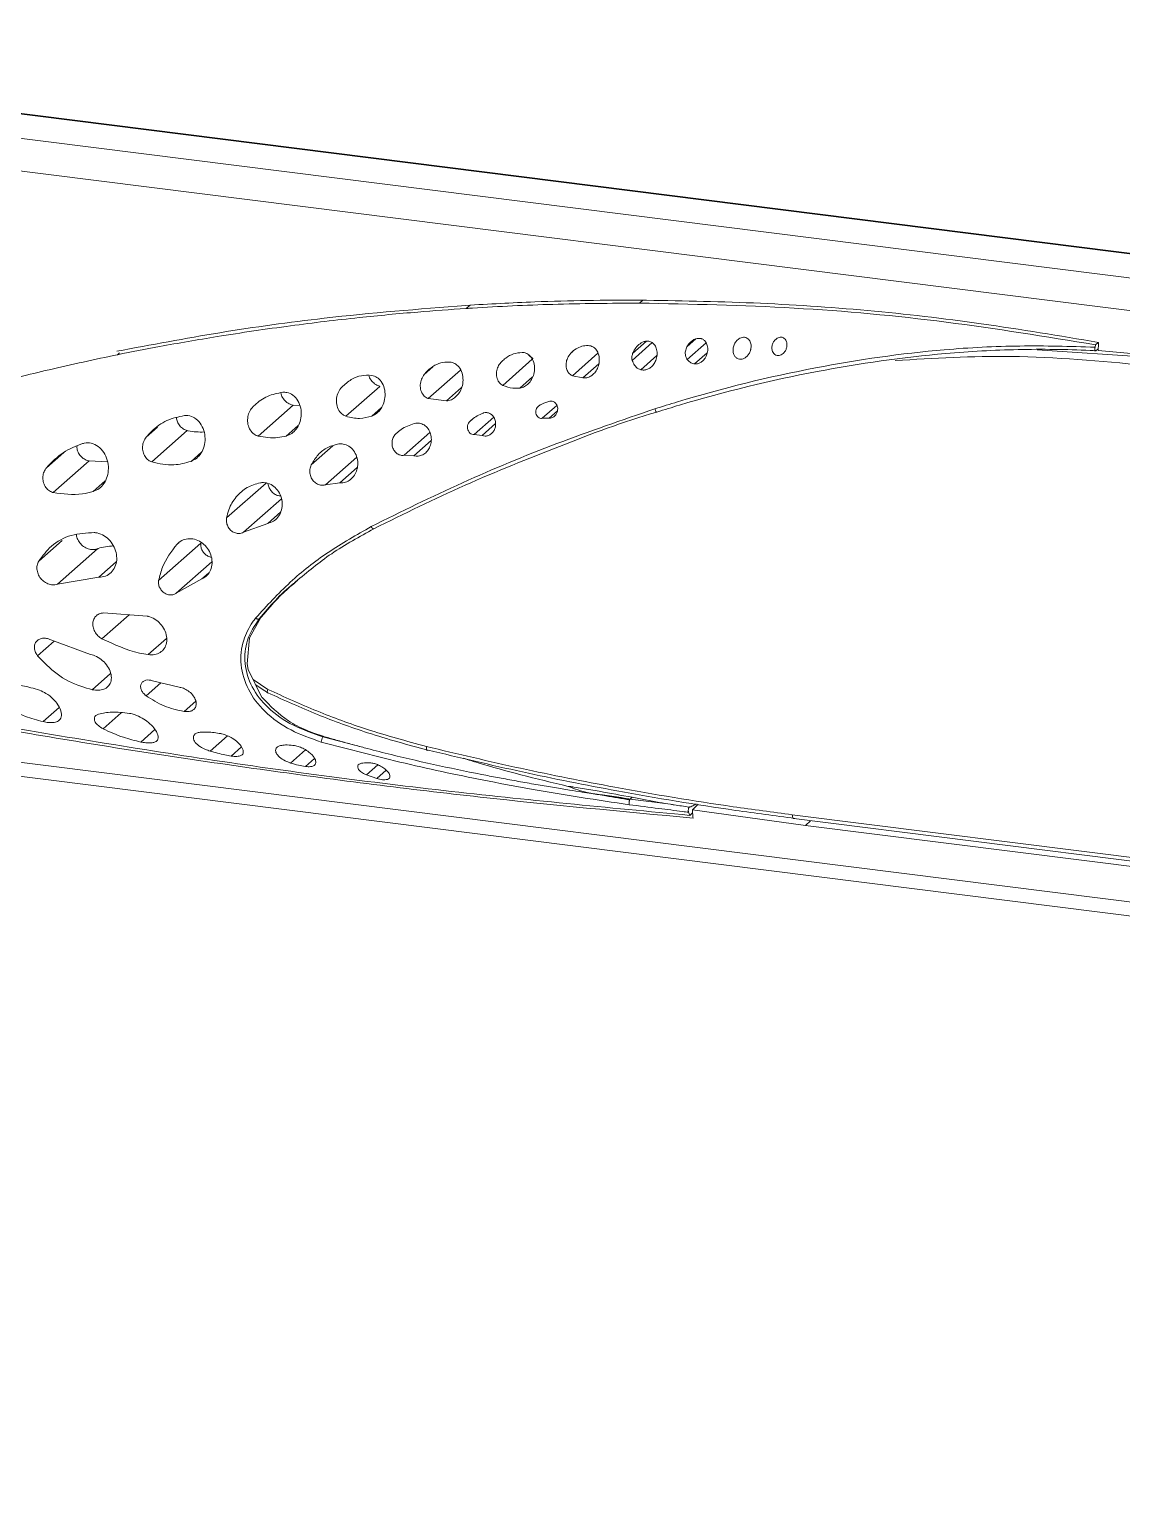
# Model space of a CAD drawing. Header units: millimetres. Extents: x 5 to 589, y 5 to 415.
# Drawn here: x 468.63 to 482.73, y 313.74 to 332.57 of the extents above; entities that cross this region are included whole.
import ezdxf

# ---------------------------------------------------------------- set-up
doc = ezdxf.new("R2010")
doc.units = ezdxf.units.MM

msp = doc.modelspace()

# ---------------------------------------------------------------- linework, layer by layer
at = {"color": 7, "linetype": 'Continuous', "lineweight": 15}
for p, q in [((545.2827, 321.7983), (455.9319, 333.0555)), ((459.559, 332.6056), (541.6697, 322.2606)), ((541.3999, 321.9752), (459.2705, 332.3226)), ((541.2695, 321.5685), (459.1401, 331.9158)), ((482.3946, 328.4901), (482.4298, 328.5211)), ((475.6449, 328.4037), (475.618, 328.38)), ((482.3947, 328.4905), (482.3883, 328.4597)), ((482.4003, 328.4129), (482.4247, 328.4344)), ((483.0427, 328.3602), (482.4274, 328.4184)), ((474.1952, 328.1632), (473.7785, 327.7956)), ((475.9804, 328.2436), (475.7746, 328.0621)), ((473.1532, 327.9528), (472.7156, 327.5668)), ((475.6395, 328.0902), (475.7746, 328.0621)), ((473.7785, 327.7956), (474.0136, 327.7649)), ((472.0334, 327.7093), (471.5819, 327.3112)), ((472.1192, 327.7044), (472.0334, 327.7093)), ((470.6674, 327.3817), (470.2088, 326.9772)), ((474.3443, 327.5265), (474.3175, 327.5029)), ((475.25, 327.5405), (475.3411, 327.5438)), ((474.3716, 327.3316), (474.4734, 327.3177)), ((473.4654, 327.0627), (473.5906, 327.0564)), ((469.3996, 326.99), (468.9366, 326.5816)), ((469.6367, 326.9805), (469.3996, 326.99)), ((472.4533, 326.6832), (472.6384, 326.707)), ((471.3947, 326.0702), (471.7053, 326.1829)), ((470.8439, 325.9296), (470.2972, 325.4475)), ((469.5069, 325.8554), (468.9895, 325.399)), ((468.9895, 325.399), (469.5231, 325.4874)), ((470.5231, 325.2804), (470.8563, 325.4668)), ((470.1475, 324.9863), (469.585, 325.0282)), ((471.4717, 324.7056), (471.617, 324.9686)), ((471.5945, 324.9488), (471.617, 324.9686)), ((469.419, 324.4923), (468.9035, 324.6798)), ((471.441, 324.3715), (471.4717, 324.7056)), ((471.4544, 324.2968), (471.441, 324.3715)), ((541.2695, 313.9313), (459.1401, 324.2787)), ((471.4544, 324.2968), (471.631, 323.9363)), ((459.2279, 324.0882), (541.3573, 313.7408)), ((470.5611, 324.0681), (470.218, 324.1513)), ((472.4161, 323.4287), (472.4221, 323.4339)), ((472.4161, 323.4287), (472.9141, 323.2967)), ((472.9794, 322.9346), (473.1125, 322.8877)), ((476.3835, 322.6218), (476.3839, 322.6223)), ((476.3839, 322.6223), (476.4115, 322.6466)), ((476.3839, 322.6223), (476.3839, 322.6223)), ((476.3839, 322.6223), (476.9075, 322.5554)), ((477.1891, 322.4837), (477.2643, 322.557)), ((477.1891, 322.4837), (478.6497, 322.2823)), ((477.1393, 322.4529), (477.1577, 322.4129)), ((477.1923, 322.4434), (477.1577, 322.4129)), ((478.4782, 322.4211), (536.711, 315.0844)), ((478.5004, 322.3702), (536.7333, 315.0335)), ((536.7338, 314.9644), (478.6497, 322.2823))]:
    msp.add_line(p, q, dxfattribs=at)
at = {"color": 8, "linetype": 'Continuous', "lineweight": 15}
for p, q in [((474.3187, 329.0019), (474.27, 328.959)), ((476.5493, 329.0657), (476.507, 329.0284)), ((476.6715, 328.5176), (476.4118, 328.2886)), ((476.5978, 328.5362), (476.4174, 328.3772)), ((477.2336, 328.5651), (477.1186, 328.4637)), ((477.3659, 328.5168), (477.1214, 328.3011)), ((469.7931, 328.3848), (469.7675, 328.3622)), ((475.9701, 328.3817), (475.6395, 328.0902)), ((476.7318, 328.3531), (476.5224, 328.1684)), ((477.3815, 328.3881), (477.2176, 328.2435)), ((481.6429, 328.4251), (483.0665, 328.3308)), ((473.8373, 328.205), (473.7263, 328.1071)), ((475.1213, 328.3023), (474.7401, 327.9662)), ((475.1255, 328.0751), (474.9628, 327.9316)), ((474.2098, 327.938), (474.0136, 327.7649)), ((473.175, 327.6807), (473.049, 327.5696)), ((475.4388, 327.707), (475.25, 327.5405)), ((475.4466, 327.6368), (475.3411, 327.5438)), ((470.2836, 327.4265), (470.1369, 327.2971)), ((472.0996, 327.4487), (471.9439, 327.3113)), ((474.6231, 327.5535), (474.3716, 327.3316)), ((474.6483, 327.4719), (474.4734, 327.3177)), ((473.7998, 327.3576), (473.4654, 327.0627)), ((473.8156, 327.2549), (473.5906, 327.0564)), ((469.0722, 327.0993), (468.8496, 326.903)), ((470.8507, 327.104), (470.7149, 326.9843)), ((472.548, 327.1856), (472.2685, 326.9391)), ((472.8556, 327.038), (472.4533, 326.6832)), ((472.8616, 326.9038), (472.6384, 326.707)), ((469.6067, 326.7324), (469.4501, 326.5942)), ((471.6848, 326.7035), (471.1743, 326.2532)), ((471.8828, 326.5006), (471.3947, 326.0702)), ((471.8747, 326.3322), (471.7053, 326.1829)), ((469.0521, 325.9639), (468.749, 325.6965)), ((470.5559, 325.9331), (470.5354, 325.915)), ((469.7492, 325.6868), (469.5231, 325.4874)), ((470.9847, 325.6875), (470.5231, 325.2804)), ((470.9444, 325.5445), (470.8563, 325.4668)), ((469.9153, 325.0036), (469.565, 324.6946)), ((468.9492, 324.6632), (468.7347, 324.474)), ((470.3993, 324.6977), (470.1617, 324.4882)), ((469.6759, 324.2435), (469.4407, 324.036)), ((470.3255, 324.1252), (470.135, 323.9572)), ((471.5187, 324.1655), (471.7086, 324.0393)), ((469.0119, 323.8046), (468.8059, 323.623)), ((470.777, 323.8867), (470.6271, 323.7545)), ((469.8133, 323.7379), (469.5795, 323.5316)), ((470.2484, 323.5203), (470.0669, 323.3602)), ((471.185, 323.4403), (470.961, 323.2428)), ((471.3664, 323.2961), (471.2335, 323.1789)), ((472.1934, 323.2587), (472.0003, 323.0885)), ((472.3097, 323.1475), (472.1923, 323.0439)), ((473.1273, 323.0651), (472.9794, 322.9346)), ((473.2347, 322.9955), (473.1125, 322.8877)), ((478.6497, 322.2823), (478.7124, 322.3435))]:
    msp.add_line(p, q, dxfattribs=at)
at = {"color": 7, "linetype": 'Continuous', "lineweight": 15, "flags": 128}
for points in [[(473.0426, 326.1426), (473.0468, 326.1352), (473.0514, 326.1285), (473.0562, 326.1228), (473.0611, 326.1182), (473.0658, 326.1151), (473.0702, 326.1135), (473.0739, 326.1135), (473.0769, 326.1151)], [(471.5498, 324.9616), (471.5558, 324.9567), (471.5622, 324.9525), (471.5687, 324.9492), (471.5751, 324.9468), (471.5811, 324.9456), (471.5864, 324.9456), (471.5909, 324.9466), (471.5945, 324.9488)]]:
    msp.add_lwpolyline(points, dxfattribs=at)
at = {"color": 7, "linetype": 'Continuous', "lineweight": 15}
for centre, radius, start, end in [((534.4501, 324.7915), 52.1489, 175.94035, 176.01191), ((473.1331, 323.1919), 0.7551, 161.72255, 167.15133), ((512.0481, 325.2542), 34.969, 184.54414, 184.66555)]:
    msp.add_arc(centre, radius, start, end, dxfattribs=at)
for centre, major_axis, ratio, start_param, end_param in [((488.6701, 330.6266), (2.2502, 17.8588), 0.3333295, 1.7308811, 1.732962), ((483.4317, 331.2866), (2.2499, 17.8588), 0.3333356, 2.1324589, 2.1345309)]:
    msp.add_ellipse(centre, major_axis=major_axis, ratio=ratio, start_param=start_param, end_param=end_param, dxfattribs=at)
for points, knots in [([(474.2658, 328.9993), (473.6537, 328.9506), (472.5881, 328.8658), (471.0848, 328.6563), (470.1993, 328.4898), (469.7561, 328.4065)], [0, 0, 0, 0, 0.4027114, 0.7011342, 1, 1, 1, 1]), ([(474.27, 328.959), (474.0609, 328.9443), (473.5986, 328.912), (472.8417, 328.8394), (471.9767, 328.7364), (471.1172, 328.6094), (470.3733, 328.4813), (469.9473, 328.3975), (469.7675, 328.3622)], [0, 0, 0, 0, 0.13754279, 0.30419081, 0.49993626, 0.7115547, 0.87824003, 1, 1, 1, 1]), ([(476.5054, 329.0668), (476.28, 329.0661), (475.8291, 329.0648), (475.082, 329.0447), (474.5617, 329.0158), (474.2658, 328.9993)], [0, 0, 0, 0, 0.301302, 0.60261, 1, 1, 1, 1]), ([(474.27, 328.959), (474.2726, 328.9591), (474.2985, 328.9607), (474.6702, 328.984), (475.4121, 329.0207), (476.1334, 329.0258), (476.507, 329.0284)], [0, 0, 0, 0, 0.0035346, 0.0348669, 0.500004, 1, 1, 1, 1]), ([(482.4346, 328.5203), (481.9302, 328.605), (480.4502, 328.8534), (478.4674, 329.0339), (476.9958, 329.0586), (476.5054, 329.0668)], [0, 0, 0, 0, 0.2563951, 0.7522413, 1, 1, 1, 1]), ([(482.3946, 328.4901), (481.7526, 328.5951), (480.4588, 328.8066), (478.492, 328.988), (477.1719, 329.0149), (476.507, 329.0284)], [0, 0, 0, 0, 0.3283468, 0.6616823, 1, 1, 1, 1]), ([(476.5455, 328.5233), (476.5243, 328.51), (476.482, 328.4834), (476.441, 328.4293), (476.4242, 328.3921), (476.4174, 328.3772)], [0, 0, 0, 0, 0.3758606, 0.7493339, 1, 1, 1, 1]), ([(476.5224, 328.1684), (476.5366, 328.1656), (476.5652, 328.1602), (476.6101, 328.1716), (476.6522, 328.1963), (476.69, 328.2359), (476.72, 328.2906), (476.7364, 328.3584), (476.7322, 328.4273), (476.7086, 328.4831), (476.673, 328.5207), (476.6301, 328.5388), (476.5849, 328.5391), (476.5583, 328.5284), (476.5455, 328.5233)], [0, 0, 0, 0, 0.06981, 0.1395551, 0.2111742, 0.2912813, 0.3840489, 0.4915687, 0.6108275, 0.7101499, 0.7895134, 0.8694029, 0.9371172, 1, 1, 1, 1]), ([(477.3014, 328.5693), (477.2878, 328.5712), (477.2607, 328.5751), (477.218, 328.5629), (477.1735, 328.5361), (477.1399, 328.5006), (477.1238, 328.4727), (477.1186, 328.4637)], [0, 0, 0, 0, 0.1890464, 0.377747, 0.5745497, 0.8632802, 1, 1, 1, 1]), ([(477.2176, 328.2435), (477.2308, 328.2433), (477.2572, 328.2428), (477.2963, 328.2595), (477.332, 328.2877), (477.3628, 328.3294), (477.3845, 328.3844), (477.3907, 328.4483), (477.3768, 328.5058), (477.3484, 328.5453), (477.3219, 328.5631), (477.3057, 328.568), (477.3014, 328.5693)], [0, 0, 0, 0, 0.0861828, 0.1721544, 0.2633663, 0.3688426, 0.4925142, 0.6339115, 0.7828366, 0.8850659, 0.9692231, 1, 1, 1, 1]), ([(477.9427, 328.4306), (477.9452, 328.4501), (477.9502, 328.4891), (477.9345, 328.5377), (477.9085, 328.5692), (477.8795, 328.5852), (477.8481, 328.5893), (477.8162, 328.5824), (477.7826, 328.5645), (477.7508, 328.5335), (477.7245, 328.4883), (477.7107, 328.4339), (477.7155, 328.3806), (477.7359, 328.3403), (477.7633, 328.3152), (477.7959, 328.3033), (477.8302, 328.3042), (477.8629, 328.3161), (477.8939, 328.3386), (477.9215, 328.3727), (477.9365, 328.4055), (477.9415, 328.426), (477.9427, 328.4306)], [0, 0, 0, 0, 0.0719308, 0.1445809, 0.191505, 0.2313567, 0.2713394, 0.3084394, 0.3478655, 0.4051266, 0.4633106, 0.5335116, 0.607714, 0.6598181, 0.7040896, 0.7485383, 0.7887267, 0.8286662, 0.8723608, 0.9229099, 0.9825255, 1, 1, 1, 1]), ([(478.4073, 328.4581), (478.4094, 328.4743), (478.4136, 328.5068), (478.4004, 328.5473), (478.3776, 328.5746), (478.3515, 328.5879), (478.3232, 328.5896), (478.2966, 328.5823), (478.2685, 328.5655), (478.2422, 328.5373), (478.2216, 328.4973), (478.2127, 328.4506), (478.22, 328.4071), (478.2401, 328.3748), (478.2658, 328.3565), (478.295, 328.3506), (478.3232, 328.355), (478.35, 328.3681), (478.3751, 328.3904), (478.3963, 328.4213), (478.4036, 328.4457), (478.4073, 328.4581)], [0, 0, 0, 0, 0.0718394, 0.1445279, 0.1909036, 0.2375903, 0.2773612, 0.3145677, 0.3552476, 0.4150118, 0.4756916, 0.5476631, 0.6215237, 0.6708697, 0.7205145, 0.7631986, 0.8024363, 0.8432758, 0.8893974, 0.9436665, 1, 1, 1, 1]), ([(469.7675, 328.3622), (469.4717, 328.2996), (468.913, 328.1813), (468.1357, 327.983), (467.4212, 327.7804), (466.7143, 327.5589), (465.9982, 327.311), (465.2957, 327.0455), (464.8503, 326.8589), (464.6338, 326.7681)], [0, 0, 0, 0, 0.165854, 0.313281, 0.4423344, 0.5770586, 0.7255554, 0.8665297, 1, 1, 1, 1]), ([(474.99, 328.391), (474.9529, 328.3872), (474.8787, 328.3798), (474.7895, 328.3308), (474.7439, 328.2906), (474.7275, 328.276)], [0, 0, 0, 0, 0.3905003, 0.7795782, 1, 1, 1, 1]), ([(474.9628, 327.9316), (474.9825, 327.9366), (475.0219, 327.9466), (475.0736, 327.9868), (475.116, 328.0424), (475.1453, 328.115), (475.1548, 328.1997), (475.139, 328.2805), (475.102, 328.342), (475.0554, 328.3781), (475.016, 328.39), (474.9944, 328.3908), (474.99, 328.391)], [0, 0, 0, 0, 0.0954526, 0.1906271, 0.2929549, 0.4094559, 0.5413263, 0.6838115, 0.7993684, 0.8947156, 0.9786358, 1, 1, 1, 1]), ([(475.1348, 328.3142), (475.1252, 328.3187), (475.1019, 328.3294), (475.0837, 328.3487), (475.073, 328.3601)], [0, 0, 0, 0, 0.4102614, 1, 1, 1, 1]), ([(475.618, 328.38), (475.6024, 328.3595), (475.5733, 328.3211), (475.556, 328.2509), (475.5594, 328.1866), (475.5836, 328.1318), (475.6137, 328.1022), (475.6347, 328.0924), (475.6395, 328.0902)], [0, 0, 0, 0, 0.2183302, 0.408541, 0.6188973, 0.7842095, 0.9504752, 1, 1, 1, 1]), ([(475.8617, 328.4783), (475.8352, 328.4795), (475.7823, 328.4818), (475.7022, 328.4499), (475.6492, 328.4116), (475.6233, 328.3853), (475.618, 328.38)], [0, 0, 0, 0, 0.3012854, 0.6018164, 0.9201073, 1, 1, 1, 1]), ([(475.7746, 328.0621), (475.7915, 328.0616), (475.8254, 328.0606), (475.8753, 328.0819), (475.9203, 328.118), (475.9581, 328.1706), (475.984, 328.2389), (475.9908, 328.318), (475.9735, 328.3906), (475.9378, 328.4425), (475.8992, 328.4699), (475.8723, 328.4759), (475.8617, 328.4783)], [0, 0, 0, 0, 0.0856772, 0.1712065, 0.2606244, 0.3616233, 0.4780205, 0.6102782, 0.7513365, 0.8564795, 0.943428, 1, 1, 1, 1]), ([(476.4174, 328.3772), (476.4126, 328.3611), (476.4036, 328.3313), (476.4093, 328.302), (476.4118, 328.2886)], [0, 0, 0, 0, 0.5406358, 1, 1, 1, 1]), ([(476.7056, 327.6633), (476.8027, 327.6936), (477.4803, 327.9051), (478.7209, 328.2101), (480.2107, 328.4246), (481.4197, 328.4872), (482.0654, 328.4689), (482.3883, 328.4597)], [0, 0, 0, 0, 0.05305565, 0.37042858, 0.66053097, 0.83024491, 1, 1, 1, 1]), ([(482.4003, 328.4129), (482.3753, 328.4141), (482.0421, 328.4312), (481.3956, 328.4386), (480.2153, 328.3738), (478.7417, 328.1632), (477.5044, 327.861), (476.8286, 327.6516), (476.7318, 327.6216)], [0, 0, 0, 0, 0.0132324, 0.1764266, 0.3396449, 0.6297993, 0.9470108, 1, 1, 1, 1]), ([(477.1186, 328.4637), (477.111, 328.4451), (477.0955, 328.4078), (477.0969, 328.3525), (477.1098, 328.3175), (477.1197, 328.3034), (477.1214, 328.3011)], [0, 0, 0, 0, 0.3397288, 0.6843321, 0.9489461, 1, 1, 1, 1]), ([(482.3883, 328.4597), (482.3876, 328.4552), (482.3862, 328.4463), (482.386, 328.4331), (482.3874, 328.422), (482.3903, 328.4141), (482.3942, 328.4104), (482.3978, 328.4109), (482.3998, 328.4125), (482.4003, 328.4129)], [0, 0, 0, 0, 0.1595497, 0.31911883, 0.47832991, 0.6370884, 0.79561189, 0.95423504, 1, 1, 1, 1]), ([(474.0733, 328.2635), (474.038, 328.2657), (473.9674, 328.2702), (473.8605, 328.2286), (473.7803, 328.17), (473.7404, 328.1236), (473.7263, 328.1071)], [0, 0, 0, 0, 0.2770981, 0.5538077, 0.841332, 1, 1, 1, 1]), ([(474.0136, 327.7649), (474.0349, 327.7686), (474.0777, 327.7761), (474.1353, 327.8153), (474.1831, 327.8716), (474.2173, 327.9461), (474.2317, 328.0346), (474.2198, 328.1274), (474.1809, 328.202), (474.1281, 328.2483), (474.0902, 328.2588), (474.0733, 328.2635)], [0, 0, 0, 0, 0.096795, 0.1933945, 0.2950486, 0.408563, 0.536093, 0.6755101, 0.8167855, 0.9186711, 1, 1, 1, 1]), ([(474.7275, 328.276), (474.7127, 328.2588), (474.6834, 328.2244), (474.6606, 328.1577), (474.6569, 328.0868), (474.677, 328.0242), (474.7088, 327.9845), (474.7318, 327.9711), (474.7401, 327.9662)], [0, 0, 0, 0, 0.1816877, 0.362655, 0.5642455, 0.7657614, 0.9145993, 1, 1, 1, 1]), ([(476.4118, 328.2886), (476.4203, 328.2671), (476.4373, 328.2239), (476.4806, 328.1842), (476.5123, 328.1722), (476.5224, 328.1684)], [0, 0, 0, 0, 0.40390986, 0.8102133, 1, 1, 1, 1]), ([(477.1214, 328.3011), (477.1331, 328.288), (477.1565, 328.2619), (477.1935, 328.2471), (477.2144, 328.244), (477.2176, 328.2435)], [0, 0, 0, 0, 0.4580638, 0.9178591, 1, 1, 1, 1]), ([(472.6626, 327.9436), (472.6464, 327.9226), (472.614, 327.8805), (472.5915, 327.8007), (472.5919, 327.7175), (472.6201, 327.6411), (472.6656, 327.5892), (472.7016, 327.5731), (472.7156, 327.5668)], [0, 0, 0, 0, 0.1729028, 0.3452757, 0.5316462, 0.7186593, 0.8914355, 1, 1, 1, 1]), ([(473.0487, 328.0947), (473.0041, 328.0968), (472.9147, 328.101), (472.7763, 328.0465), (472.7017, 327.9789), (472.6626, 327.9436)], [0, 0, 0, 0, 0.3232797, 0.6461882, 1, 1, 1, 1]), ([(473.1532, 327.9528), (473.1347, 327.9598), (473.0959, 327.9746), (473.0489, 328.02), (473.0204, 328.0598), (473.0153, 328.0835), (473.0149, 328.0854)], [0, 0, 0, 0, 0.3028864, 0.6358204, 0.9698971, 1, 1, 1, 1]), ([(473.049, 327.5696), (473.0718, 327.5805), (473.1175, 327.6024), (473.1709, 327.664), (473.2087, 327.7412), (473.2255, 327.8333), (473.2157, 327.9313), (473.1777, 328.0141), (473.1198, 328.0735), (473.0722, 328.0877), (473.0487, 328.0947)], [0, 0, 0, 0, 0.1119832, 0.2236857, 0.342744, 0.4745744, 0.6186117, 0.7679298, 0.8856755, 1, 1, 1, 1]), ([(473.7263, 328.1071), (473.713, 328.0867), (473.6865, 328.0458), (473.6723, 327.9723), (473.6798, 327.8994), (473.7117, 327.8378), (473.7501, 327.8065), (473.7736, 327.7975), (473.7785, 327.7956)], [0, 0, 0, 0, 0.191484, 0.3824644, 0.5863542, 0.7825125, 0.9547657, 1, 1, 1, 1]), ([(474.7401, 327.9662), (474.7828, 327.9499), (474.8541, 327.9227), (474.9316, 327.929), (474.9628, 327.9316)], [0, 0, 0, 0, 0.5985349, 1, 1, 1, 1]), ([(471.8997, 327.8772), (471.8333, 327.8643), (471.7032, 327.8389), (471.5798, 327.7519), (471.524, 327.6985), (471.5171, 327.6919)], [0, 0, 0, 0, 0.4775681, 0.9352404, 1, 1, 1, 1]), ([(472.0334, 327.7093), (472.0314, 327.7098), (472.0087, 327.7149), (471.9659, 327.7335), (471.9161, 327.7786), (471.8842, 327.8271), (471.8781, 327.8598), (471.8761, 327.8708)], [0, 0, 0, 0, 0.0265435, 0.3041922, 0.5819802, 0.8603254, 1, 1, 1, 1]), ([(471.9439, 327.3113), (471.9685, 327.3208), (472.0178, 327.3397), (472.0774, 327.4001), (472.1204, 327.4781), (472.1418, 327.5722), (472.1365, 327.6739), (472.1009, 327.7701), (472.0375, 327.8424), (471.9648, 327.8771), (471.9177, 327.8772), (471.8997, 327.8772)], [0, 0, 0, 0, 0.1021597, 0.2041532, 0.3105306, 0.4258784, 0.5510086, 0.6827473, 0.8121795, 0.9283029, 1, 1, 1, 1]), ([(475.3492, 327.7622), (475.3129, 327.7526), (475.2623, 327.7393), (475.2185, 327.7092), (475.2061, 327.7006)], [0, 0, 0, 0, 0.7161225, 1, 1, 1, 1]), ([(475.3411, 327.5438), (475.351, 327.5438), (475.3709, 327.5439), (475.3992, 327.5574), (475.4235, 327.5794), (475.4417, 327.6101), (475.4512, 327.6474), (475.4492, 327.6876), (475.4345, 327.7242), (475.4094, 327.7505), (475.3793, 327.764), (475.3588, 327.7627), (475.3492, 327.7622)], [0, 0, 0, 0, 0.0888145, 0.177514, 0.2692768, 0.3686611, 0.4768971, 0.5920958, 0.708215, 0.8170903, 0.9140492, 1, 1, 1, 1]), ([(470.6296, 327.5765), (470.5524, 327.5601), (470.3991, 327.5274), (470.2358, 327.4087), (470.1592, 327.3223), (470.1369, 327.2971)], [0, 0, 0, 0, 0.4183403, 0.8305427, 1, 1, 1, 1]), ([(470.7149, 326.9843), (470.7405, 326.9966), (470.7917, 327.0213), (470.8501, 327.0917), (470.8883, 327.1792), (470.9015, 327.2806), (470.8855, 327.3858), (470.8387, 327.4812), (470.7661, 327.5497), (470.6914, 327.5785), (470.6452, 327.577), (470.6296, 327.5765)], [0, 0, 0, 0, 0.1064076, 0.2126854, 0.3225001, 0.4395704, 0.5644339, 0.6941795, 0.8214292, 0.9397173, 1, 1, 1, 1]), ([(471.5171, 327.6919), (471.5012, 327.6728), (471.4696, 327.6348), (471.4458, 327.5604), (471.443, 327.4812), (471.4657, 327.4048), (471.5109, 327.3451), (471.5547, 327.3191), (471.5788, 327.3121), (471.5819, 327.3112)], [0, 0, 0, 0, 0.1577377, 0.3150217, 0.4840955, 0.657834, 0.8246869, 0.977797, 1, 1, 1, 1]), ([(472.7156, 327.5668), (472.7744, 327.5524), (472.8847, 327.5254), (472.9968, 327.5556), (473.049, 327.5696)], [0, 0, 0, 0, 0.5340656, 1, 1, 1, 1]), ([(473.0426, 326.1426), (473.4318, 326.3348), (474.2055, 326.7171), (475.432, 327.2256), (476.2804, 327.5172), (476.7056, 327.6633)], [0, 0, 0, 0, 0.33534759, 0.66686351, 1, 1, 1, 1]), ([(476.7318, 327.6216), (476.7318, 327.6216), (476.2902, 327.4957), (475.4723, 327.1808), (474.2372, 326.6876), (473.4645, 326.3064), (473.0769, 326.1151)], [0, 0, 0, 0, 0.0000012, 0.3315603, 0.6646646, 1, 1, 1, 1]), ([(474.4842, 327.6073), (474.4351, 327.5841), (474.3753, 327.5559), (474.3262, 327.5108), (474.3175, 327.5029)], [0, 0, 0, 0, 0.8229717, 1, 1, 1, 1]), ([(474.4734, 327.3177), (474.4868, 327.3143), (474.5137, 327.3077), (474.5554, 327.3167), (474.593, 327.3388), (474.6236, 327.3739), (474.6442, 327.4197), (474.6511, 327.4726), (474.6418, 327.5264), (474.616, 327.5729), (474.578, 327.604), (474.535, 327.6166), (474.5032, 327.6137), (474.4872, 327.6083), (474.4842, 327.6073)], [0, 0, 0, 0, 0.0810144, 0.1620178, 0.2435612, 0.3288175, 0.4198875, 0.5173116, 0.6191905, 0.7207314, 0.816, 0.9022181, 0.9820514, 1, 1, 1, 1]), ([(475.2061, 327.7006), (475.1989, 327.694), (475.1843, 327.6809), (475.1711, 327.6528), (475.166, 327.6215), (475.171, 327.5896), (475.186, 327.5628), (475.2079, 327.5454), (475.2305, 327.5386), (475.2444, 327.54), (475.25, 327.5405)], [0, 0, 0, 0, 0.1292842, 0.2581959, 0.3968094, 0.5405914, 0.6796749, 0.8067683, 0.9217272, 1, 1, 1, 1]), ([(476.7056, 327.6633), (476.7062, 327.6612), (476.7072, 327.6575), (476.7098, 327.6496), (476.7136, 327.6398), (476.719, 327.6295), (476.7242, 327.6225), (476.7288, 327.6193), (476.7308, 327.6208), (476.7318, 327.6216)], [0, 0, 0, 0, 0.0835634, 0.1467775, 0.3174217, 0.4880612, 0.6587166, 0.8293604, 1, 1, 1, 1]), ([(470.6674, 327.3817), (470.6496, 327.3881), (470.6133, 327.4011), (470.5682, 327.442), (470.5359, 327.4921), (470.5292, 327.529), (470.5261, 327.5464)], [0, 0, 0, 0, 0.2500799, 0.5096171, 0.7693311, 1, 1, 1, 1]), ([(470.8837, 327.3638), (470.8152, 327.3631), (470.7428, 327.3622), (470.6713, 327.3807), (470.6674, 327.3817)], [0, 0, 0, 0, 0.9446606, 1, 1, 1, 1]), ([(473.5978, 327.4746), (473.5384, 327.4531), (473.4542, 327.4225), (473.3852, 327.3633), (473.3648, 327.3458)], [0, 0, 0, 0, 0.7050389, 1, 1, 1, 1]), ([(473.5906, 327.0564), (473.6104, 327.0537), (473.6501, 327.0483), (473.7087, 327.0677), (473.7591, 327.1055), (473.7973, 327.1607), (473.8189, 327.2289), (473.82, 327.304), (473.7983, 327.3768), (473.7554, 327.4363), (473.6982, 327.4727), (473.6428, 327.4831), (473.6101, 327.477), (473.5978, 327.4746)], [0, 0, 0, 0, 0.0869449, 0.1738697, 0.2615483, 0.3525701, 0.4485311, 0.5497396, 0.654377, 0.7581164, 0.8558247, 0.9454885, 1, 1, 1, 1]), ([(474.3175, 327.5029), (474.3103, 327.4945), (474.2959, 327.4777), (474.2851, 327.4446), (474.284, 327.4096), (474.2942, 327.376), (474.3142, 327.3499), (474.3412, 327.333), (474.3613, 327.3321), (474.3716, 327.3316)], [0, 0, 0, 0, 0.141881, 0.2834664, 0.4324711, 0.583468, 0.7282026, 0.8620859, 1, 1, 1, 1]), ([(469.3159, 327.2143), (469.2294, 327.1809), (469.0546, 327.1134), (468.9184, 326.9736), (468.8496, 326.903)], [0, 0, 0, 0, 0.4953833, 1, 1, 1, 1]), ([(469.4501, 326.5942), (469.4776, 326.6055), (469.5326, 326.6282), (469.5963, 326.6989), (469.6382, 326.7885), (469.6536, 326.8928), (469.639, 327.0019), (469.5931, 327.103), (469.5208, 327.1814), (469.4317, 327.2238), (469.3598, 327.2258), (469.3231, 327.2162), (469.3159, 327.2143)], [0, 0, 0, 0, 0.1003018, 0.2005435, 0.3025293, 0.4090628, 0.5212926, 0.6382142, 0.7561947, 0.8705846, 0.9749236, 1, 1, 1, 1]), ([(470.1369, 327.2971), (470.1248, 327.279), (470.1006, 327.2428), (470.0871, 327.1757), (470.0924, 327.1071), (470.1192, 327.0443), (470.1604, 326.9984), (470.1941, 326.9836), (470.2088, 326.9772)], [0, 0, 0, 0, 0.1686598, 0.337002, 0.5132179, 0.6925129, 0.8664653, 1, 1, 1, 1]), ([(471.5819, 327.3112), (471.6667, 327.2968), (471.7875, 327.2762), (471.9079, 327.3032), (471.9439, 327.3113)], [0, 0, 0, 0, 0.7012823, 1, 1, 1, 1]), ([(472.625, 327.2098), (472.5758, 327.1982), (472.4774, 327.175), (472.3503, 327.0769), (472.2959, 326.9852), (472.2685, 326.9391)], [0, 0, 0, 0, 0.3324069, 0.6643551, 1, 1, 1, 1]), ([(472.6384, 326.707), (472.6626, 326.7081), (472.7111, 326.7103), (472.7769, 326.7465), (472.829, 326.803), (472.8625, 326.8773), (472.8731, 326.9624), (472.8581, 327.0495), (472.8175, 327.1275), (472.7561, 327.1842), (472.6881, 327.2119), (472.6437, 327.2104), (472.625, 327.2098)], [0, 0, 0, 0, 0.0966232, 0.193213, 0.2907876, 0.3913171, 0.4958434, 0.6042427, 0.7144811, 0.82265, 0.925049, 1, 1, 1, 1]), ([(473.3648, 327.3458), (473.353, 327.3325), (473.3292, 327.3059), (473.3111, 327.2526), (473.3087, 327.1958), (473.3246, 327.1408), (473.3565, 327.0963), (473.3991, 327.0684), (473.4373, 327.0601), (473.459, 327.0621), (473.4654, 327.0627)], [0, 0, 0, 0, 0.1351482, 0.2700437, 0.411103, 0.5544002, 0.6935373, 0.8247801, 0.9485637, 1, 1, 1, 1]), ([(469.3996, 326.99), (469.396, 326.9907), (469.3737, 326.9951), (469.3334, 327.0124), (469.2865, 327.0523), (469.2548, 327.1041), (469.24, 327.1494), (469.2426, 327.1742), (469.2432, 327.18)], [0, 0, 0, 0, 0.0419467, 0.2642291, 0.4865209, 0.7088123, 0.9311302, 1, 1, 1, 1]), ([(468.8496, 326.903), (468.8378, 326.886), (468.8142, 326.8519), (468.8002, 326.7875), (468.8045, 326.721), (468.8296, 326.6587), (468.8716, 326.61), (468.9109, 326.5883), (468.9331, 326.5825), (468.9366, 326.5816)], [0, 0, 0, 0, 0.1574914, 0.3146878, 0.4790192, 0.646616, 0.8115305, 0.9704543, 1, 1, 1, 1]), ([(470.2088, 326.9772), (470.3039, 326.9558), (470.4732, 326.9177), (470.6412, 326.964), (470.7149, 326.9843)], [0, 0, 0, 0, 0.5618005, 1, 1, 1, 1]), ([(472.2685, 326.9391), (472.2614, 326.9198), (472.2473, 326.8811), (472.2503, 326.8173), (472.2713, 326.7586), (472.3095, 326.7115), (472.3583, 326.6825), (472.4087, 326.6729), (472.4396, 326.68), (472.4533, 326.6832)], [0, 0, 0, 0, 0.1516052, 0.3031448, 0.4557186, 0.6052646, 0.74932, 0.8881238, 1, 1, 1, 1]), ([(471.6103, 326.7078), (471.5516, 326.6915), (471.4341, 326.6587), (471.2916, 326.5314), (471.2063, 326.3887), (471.1827, 326.289), (471.1743, 326.2532)], [0, 0, 0, 0, 0.2786137, 0.5570145, 0.8410544, 1, 1, 1, 1]), ([(471.7053, 326.1829), (471.7306, 326.1903), (471.7811, 326.2053), (471.8411, 326.2612), (471.8813, 326.335), (471.8969, 326.4222), (471.8857, 326.5131), (471.8479, 326.5976), (471.7871, 326.6648), (471.7111, 326.7053), (471.6493, 326.7131), (471.6167, 326.7087), (471.6103, 326.7078)], [0, 0, 0, 0, 0.105147, 0.2102832, 0.3159036, 0.4236636, 0.5337497, 0.6457889, 0.7581041, 0.8682009, 0.9744999, 1, 1, 1, 1]), ([(471.8684, 326.5405), (471.8597, 326.5407), (471.8343, 326.5413), (471.793, 326.5608), (471.7513, 326.5956), (471.7228, 326.6417), (471.7109, 326.6784), (471.7114, 326.6973), (471.7114, 326.6993)], [0, 0, 0, 0, 0.1113126, 0.3271489, 0.5429769, 0.7588123, 0.9746427, 1, 1, 1, 1]), ([(468.9366, 326.5816), (469.0628, 326.5642), (469.2361, 326.5403), (469.4044, 326.5827), (469.4501, 326.5942)], [0, 0, 0, 0, 0.7284355, 1, 1, 1, 1]), ([(471.1743, 326.2532), (471.1728, 326.235), (471.1698, 326.1984), (471.1875, 326.1444), (471.2194, 326.0989), (471.2631, 326.0666), (471.3125, 326.0515), (471.3585, 326.0533), (471.3839, 326.0652), (471.3947, 326.0702)], [0, 0, 0, 0, 0.1507082, 0.3014395, 0.4514842, 0.5999895, 0.746981, 0.892796, 1, 1, 1, 1]), ([(469.466, 326.0649), (469.3653, 326.0602), (469.1639, 326.0507), (468.9081, 325.9092), (468.7994, 325.7639), (468.749, 325.6965)], [0, 0, 0, 0, 0.3490528, 0.6980698, 1, 1, 1, 1]), ([(469.5231, 325.4874), (469.5531, 325.4905), (469.6131, 325.4968), (469.6869, 325.546), (469.7379, 325.6185), (469.7602, 325.7091), (469.7519, 325.8069), (469.7147, 325.9013), (469.653, 325.9826), (469.5723, 326.0411), (469.506, 326.0617), (469.4706, 326.0645), (469.466, 326.0649)], [0, 0, 0, 0, 0.1095551, 0.2191098, 0.3285759, 0.4376206, 0.5461157, 0.6543155, 0.7629556, 0.8728408, 0.9834527, 1, 1, 1, 1]), ([(471.5498, 324.9616), (471.6942, 325.1196), (471.9755, 325.4273), (472.4761, 325.8212), (472.8528, 326.0349), (473.0426, 326.1426)], [0, 0, 0, 0, 0.3435093, 0.6691725, 1, 1, 1, 1]), ([(473.0769, 326.1151), (472.8899, 326.0123), (472.5235, 325.8107), (472.2162, 325.5544), (472.0657, 325.4289)], [0, 0, 0, 0, 0.51025069, 1, 1, 1, 1]), ([(469.5069, 325.8554), (469.4934, 325.8516), (469.4606, 325.8424), (469.4026, 325.8476), (469.3412, 325.8729), (469.2879, 325.9164), (469.2521, 325.9727), (469.2348, 326.0156), (469.2357, 326.0364), (469.2357, 326.0365)], [0, 0, 0, 0, 0.1228457, 0.2979624, 0.4729423, 0.6479915, 0.8232724, 0.9987874, 1, 1, 1, 1]), ([(469.7127, 325.894), (469.6449, 325.887), (469.5741, 325.8798), (469.5098, 325.8564), (469.5069, 325.8554)], [0, 0, 0, 0, 0.9563132, 1, 1, 1, 1]), ([(470.5354, 325.915), (470.4625, 325.8204), (470.3537, 325.6789), (470.3113, 325.5051), (470.2972, 325.4475)], [0, 0, 0, 0, 0.66894269, 1, 1, 1, 1]), ([(470.8563, 325.4668), (470.8801, 325.4804), (470.9277, 325.5075), (470.973, 325.579), (470.9921, 325.6639), (470.9818, 325.7553), (470.9441, 325.8424), (470.8833, 325.916), (470.8055, 325.9675), (470.7183, 325.9902), (470.6323, 325.981), (470.5712, 325.95), (470.5433, 325.9227), (470.5354, 325.915)], [0, 0, 0, 0, 0.09631206, 0.19262837, 0.28882751, 0.38479133, 0.48059647, 0.57658186, 0.67311241, 0.76994948, 0.8661897, 0.96190998, 1, 1, 1, 1]), ([(470.9781, 325.7471), (470.9747, 325.7473), (470.9556, 325.7482), (470.9213, 325.7653), (470.8818, 325.7969), (470.8538, 325.8396), (470.8396, 325.886), (470.8425, 325.9155), (470.8439, 325.9296)], [0, 0, 0, 0, 0.0421805, 0.2367574, 0.4314054, 0.6262534, 0.8213192, 1, 1, 1, 1]), ([(468.749, 325.6965), (468.7406, 325.6785), (468.7239, 325.6423), (468.7246, 325.5776), (468.7447, 325.5142), (468.7837, 325.458), (468.8365, 325.4155), (468.897, 325.3915), (468.9501, 325.388), (468.9791, 325.3961), (468.9895, 325.399)], [0, 0, 0, 0, 0.1323189, 0.2646409, 0.396875, 0.5290122, 0.6611132, 0.7933114, 0.9258212, 1, 1, 1, 1]), ([(470.2972, 325.4475), (470.2958, 325.432), (470.293, 325.4011), (470.3087, 325.3532), (470.3373, 325.3111), (470.377, 325.2789), (470.4229, 325.2603), (470.4697, 325.2575), (470.5032, 325.2674), (470.5191, 325.2778), (470.5231, 325.2804)], [0, 0, 0, 0, 0.1366226, 0.2732489, 0.409758, 0.5460972, 0.6823727, 0.8187562, 0.9553933, 1, 1, 1, 1]), ([(471.617, 324.9686), (471.7251, 325.0945), (471.8696, 325.2627), (472.0461, 325.4085), (472.0905, 325.4452)], [0, 0, 0, 0, 0.7483686, 1, 1, 1, 1]), ([(469.585, 325.0282), (469.5655, 325.025), (469.5265, 325.0186), (469.4807, 324.9837), (469.4519, 324.9352), (469.4438, 324.8771), (469.4558, 324.8145), (469.4887, 324.7568), (469.5287, 324.7169), (469.5564, 324.6999), (469.565, 324.6946)], [0, 0, 0, 0, 0.1339251, 0.2678379, 0.4020504, 0.5361305, 0.6700924, 0.8046858, 0.9390191, 1, 1, 1, 1]), ([(470.1617, 324.4882), (470.1902, 324.4865), (470.247, 324.4832), (470.3199, 324.5128), (470.3742, 324.565), (470.4038, 324.6382), (470.4044, 324.7239), (470.3757, 324.8115), (470.3218, 324.8901), (470.2491, 324.951), (470.1869, 324.9776), (470.1528, 324.9851), (470.1475, 324.9863)], [0, 0, 0, 0, 0.1071295, 0.2141892, 0.3230991, 0.4344583, 0.5464028, 0.6569827, 0.7657167, 0.8717407, 0.9800367, 1, 1, 1, 1]), ([(471.5945, 324.9488), (471.5366, 324.8611), (471.4208, 324.6856), (471.3957, 324.3687), (471.4889, 324.0612), (471.7049, 323.7846), (472.0188, 323.5645), (472.2858, 323.4732), (472.4161, 323.4287)], [0, 0, 0, 0, 0.1569782, 0.3142548, 0.4728162, 0.6396185, 0.8241168, 1, 1, 1, 1]), ([(471.5089, 324.9075), (471.5089, 324.9075), (471.5214, 324.9272), (471.5356, 324.9444), (471.5498, 324.9616)], [0, 0, 0, 0, 0.0001485, 1, 1, 1, 1]), ([(472.3969, 323.3598), (472.2623, 323.4067), (471.986, 323.5029), (471.6618, 323.7366), (471.4394, 324.0285), (471.3433, 324.3532), (471.3685, 324.66), (471.4654, 324.8359), (471.5089, 324.9075), (471.5089, 324.9075)], [0, 0, 0, 0, 0.1804161, 0.370319, 0.5429329, 0.7074221, 0.8705452, 0.999995, 1, 1, 1, 1]), ([(468.9035, 324.6798), (468.8856, 324.6872), (468.8499, 324.702), (468.7956, 324.7029), (468.7483, 324.6875), (468.7125, 324.6558), (468.6926, 324.6113), (468.6921, 324.5585), (468.7085, 324.5106), (468.7276, 324.4839), (468.7347, 324.474)], [0, 0, 0, 0, 0.1265241, 0.2530079, 0.3806575, 0.5109624, 0.6443983, 0.7806989, 0.9185262, 1, 1, 1, 1]), ([(469.565, 324.6946), (469.7248, 324.6201), (469.9217, 324.5283), (470.1237, 324.4945), (470.1617, 324.4882)], [0, 0, 0, 0, 0.81187871, 1, 1, 1, 1]), ([(468.7347, 324.474), (468.8135, 324.3909), (468.9709, 324.2251), (469.2341, 324.0917), (469.3915, 324.0493), (469.4407, 324.036)], [0, 0, 0, 0, 0.4080008, 0.8146209, 1, 1, 1, 1]), ([(469.4407, 324.036), (469.4679, 324.0319), (469.5221, 324.0237), (469.5925, 324.0393), (469.648, 324.0748), (469.6831, 324.132), (469.691, 324.2083), (469.6668, 324.2947), (469.6131, 324.3771), (469.5393, 324.4428), (469.4709, 324.4785), (469.4307, 324.4891), (469.419, 324.4923)], [0, 0, 0, 0, 0.0960899, 0.1920398, 0.2918655, 0.400974, 0.5179219, 0.6363591, 0.7497616, 0.8562475, 0.9578743, 1, 1, 1, 1]), ([(468.759, 324.029), (468.6852, 324.0517), (468.5376, 324.0972), (468.3653, 324.0982), (468.2805, 324.0793), (468.2531, 324.0732)], [0, 0, 0, 0, 0.4037527, 0.8071907, 1, 1, 1, 1]), ([(468.8059, 323.623), (468.8297, 323.6186), (468.8773, 323.6099), (468.9432, 323.6106), (469.003, 323.6261), (469.0413, 323.6669), (469.0469, 323.7387), (469.0106, 323.8281), (468.9374, 323.9181), (468.8523, 323.9874), (468.7872, 324.0164), (468.759, 324.029)], [0, 0, 0, 0, 0.0703169, 0.1404439, 0.2375492, 0.3785786, 0.5239611, 0.6875754, 0.8002304, 0.9135119, 1, 1, 1, 1]), ([(470.218, 324.1513), (470.2031, 324.1553), (470.1733, 324.1634), (470.1313, 324.1597), (470.0966, 324.1445), (470.0723, 324.1178), (470.0617, 324.0816), (470.068, 324.0391), (470.0916, 323.9945), (470.1206, 323.9696), (470.135, 323.9572)], [0, 0, 0, 0, 0.1122305, 0.2244093, 0.3381619, 0.457472, 0.5845657, 0.7198616, 0.8607003, 1, 1, 1, 1]), ([(470.6271, 323.7545), (470.6456, 323.7531), (470.6826, 323.7502), (470.7282, 323.7631), (470.763, 323.788), (470.7834, 323.8272), (470.7838, 323.8799), (470.7592, 323.9405), (470.7116, 323.998), (470.6506, 324.0411), (470.598, 324.0619), (470.5692, 324.0668), (470.5611, 324.0681)], [0, 0, 0, 0, 0.08955654, 0.17891061, 0.27340166, 0.38121539, 0.50233613, 0.62949991, 0.75145861, 0.86166446, 0.96132211, 1, 1, 1, 1]), ([(471.7077, 323.9962), (471.7077, 323.9962), (471.6548, 324.0284), (471.6029, 324.064), (471.5509, 324.0996)], [0, 0, 0, 0, 0.0000527, 1, 1, 1, 1]), ([(471.7077, 323.9962), (471.705, 323.9944), (471.6997, 323.9909), (471.6977, 323.9985), (471.7002, 324.0143), (471.7058, 324.031), (471.7086, 324.0393)], [0, 0, 0, 0, 0.2499946, 0.5000002, 0.749993, 1, 1, 1, 1]), ([(473.7757, 323.2554), (473.7757, 323.2554), (473.5168, 323.3227), (473.034, 323.4574), (472.3436, 323.7079), (471.92, 323.8999), (471.7077, 323.9962)], [0, 0, 0, 0, 0.0000053, 0.3722891, 0.6853225, 1, 1, 1, 1]), ([(471.7086, 324.0393), (471.9187, 323.9436), (472.3377, 323.7528), (473.0218, 323.5021), (473.497, 323.3728), (473.7551, 323.3026)], [0, 0, 0, 0, 0.3147552, 0.6277888, 1, 1, 1, 1]), ([(468.2848, 323.8405), (468.3792, 323.7854), (468.5396, 323.6917), (468.7282, 323.643), (468.8059, 323.623)], [0, 0, 0, 0, 0.5882131, 1, 1, 1, 1]), ([(470.135, 323.9572), (470.2105, 323.9091), (470.3635, 323.8115), (470.5385, 323.7737), (470.6271, 323.7545)], [0, 0, 0, 0, 0.4935597, 1, 1, 1, 1]), ([(472.4221, 323.4339), (472.3496, 323.4581), (472.1918, 323.5108), (471.8994, 323.6629), (471.737, 323.8282), (471.6317, 323.9353)], [0, 0, 0, 0, 0.2301708, 0.501107, 1, 1, 1, 1]), ([(467.6113, 323.6793), (468.6814, 323.4968), (470.8048, 323.1346), (473.9895, 322.7123), (476.0973, 322.5131), (477.1577, 322.4129)], [0, 0, 0, 0, 0.335495, 0.6657123, 1, 1, 1, 1]), ([(467.6119, 323.6471), (468.0656, 323.5674), (469.4266, 323.3284), (471.7069, 322.9832), (474.4503, 322.6327), (476.2816, 322.4627), (477.1977, 322.3777)], [0, 0, 0, 0, 0.1416175, 0.4248757, 0.712309, 1, 1, 1, 1]), ([(469.5212, 323.7192), (469.5081, 323.7136), (469.482, 323.7023), (469.4641, 323.6696), (469.4685, 323.6279), (469.5026, 323.5822), (469.5451, 323.5502), (469.5746, 323.5342), (469.5795, 323.5316)], [0, 0, 0, 0, 0.1489556, 0.2970071, 0.513864, 0.7339744, 0.9567453, 1, 1, 1, 1]), ([(469.9204, 323.7304), (469.8412, 323.7399), (469.6918, 323.7577), (469.5757, 323.7315), (469.5212, 323.7192)], [0, 0, 0, 0, 0.5303125, 1, 1, 1, 1]), ([(470.0669, 323.3602), (470.0886, 323.3562), (470.1321, 323.3482), (470.1927, 323.3463), (470.2492, 323.3555), (470.2917, 323.3865), (470.2963, 323.4474), (470.2518, 323.5304), (470.1743, 323.6093), (470.0868, 323.6709), (469.9986, 323.7128), (469.9423, 323.7255), (469.9204, 323.7304)], [0, 0, 0, 0, 0.0573215, 0.114536, 0.1905733, 0.3065914, 0.4730333, 0.6417925, 0.7570155, 0.8488856, 0.9413571, 1, 1, 1, 1]), ([(469.5795, 323.5316), (469.6641, 323.492), (469.8121, 323.4227), (469.9904, 323.3789), (470.0669, 323.3602)], [0, 0, 0, 0, 0.5715241, 1, 1, 1, 1]), ([(470.8336, 323.4861), (470.817, 323.483), (470.7839, 323.4767), (470.7517, 323.4504), (470.7392, 323.4094), (470.7644, 323.3549), (470.8231, 323.3048), (470.8923, 323.2667), (470.9403, 323.25), (470.961, 323.2428)], [0, 0, 0, 0, 0.1015321, 0.2024054, 0.3535787, 0.5559574, 0.7621585, 0.8971334, 1, 1, 1, 1]), ([(471.1003, 323.468), (471.0415, 323.4777), (470.9462, 323.4934), (470.8648, 323.4881), (470.8336, 323.4861)], [0, 0, 0, 0, 0.61686285, 1, 1, 1, 1]), ([(471.2335, 323.1789), (471.2513, 323.1767), (471.2868, 323.1723), (471.3337, 323.1754), (471.3753, 323.1899), (471.3971, 323.2257), (471.3814, 323.2832), (471.3281, 323.3501), (471.2573, 323.4051), (471.1851, 323.4428), (471.1318, 323.461), (471.1051, 323.4669), (471.1003, 323.468)], [0, 0, 0, 0, 0.0629418, 0.1255204, 0.2186586, 0.3618392, 0.5455264, 0.7004372, 0.8177696, 0.9083922, 0.983518, 1, 1, 1, 1]), ([(472.9141, 323.2967), (472.8544, 323.3127), (472.7398, 323.3435), (472.5758, 323.3894), (472.4717, 323.4196), (472.4221, 323.4339)], [0, 0, 0, 0, 0.3631144, 0.6967924, 1, 1, 1, 1]), ([(470.961, 323.2428), (471.025, 323.2247), (471.1157, 323.1991), (471.2066, 323.1835), (471.2335, 323.1789)], [0, 0, 0, 0, 0.70448837, 1, 1, 1, 1]), ([(471.8704, 323.3137), (471.8559, 323.3084), (471.8236, 323.2968), (471.8032, 323.2605), (471.8115, 323.2136), (471.8546, 323.1636), (471.9178, 323.1202), (471.9759, 323.0979), (472.0003, 323.0885)], [0, 0, 0, 0, 0.1198658, 0.2678306, 0.4622084, 0.6610937, 0.8572549, 1, 1, 1, 1]), ([(472.0316, 323.317), (471.9983, 323.3203), (471.9381, 323.3262), (471.8913, 323.3175), (471.8704, 323.3137)], [0, 0, 0, 0, 0.5543867, 1, 1, 1, 1]), ([(472.1923, 323.0439), (472.2089, 323.0425), (472.2421, 323.0397), (472.2843, 323.0458), (472.3198, 323.0641), (472.332, 323.1014), (472.3109, 323.1591), (472.2554, 323.221), (472.1811, 323.2697), (472.1155, 323.2986), (472.0651, 323.3124), (472.0388, 323.316), (472.0316, 323.317)], [0, 0, 0, 0, 0.0652014, 0.129927, 0.230762, 0.381186, 0.5367379, 0.7129163, 0.8184629, 0.9023669, 0.9729463, 1, 1, 1, 1]), ([(476.3731, 322.5503), (475.9608, 322.6123), (475.36, 322.7028), (474.3927, 322.8845), (473.4766, 323.0757), (472.7573, 323.265), (472.3969, 323.3598)], [0, 0, 0, 0, 0.3125605, 0.4553989, 0.727161, 1, 1, 1, 1]), ([(472.9141, 323.2967), (472.9398, 323.2899), (473.0683, 323.2558), (473.6102, 323.1189), (474.1972, 322.992), (474.7542, 322.8862), (474.9711, 322.8466), (475.1923, 322.8078), (475.4036, 322.7721), (475.5935, 322.741), (475.7517, 322.7159), (475.8532, 322.7002), (475.9135, 322.6909), (475.9364, 322.6873), (475.9597, 322.6836), (476.0018, 322.6768), (476.1438, 322.6529), (476.2771, 322.6301), (476.3788, 322.6128)], [0, 0, 0, 0, 0.022381, 0.1119053, 0.4701973, 0.5278308, 0.591589, 0.6570814, 0.7184744, 0.7739249, 0.8211638, 0.8554152, 0.8619439, 0.8735337, 0.8752835, 0.8822838, 0.9102841, 1, 1, 1, 1]), ([(473.7551, 323.3026), (473.7548, 323.2936), (473.7542, 323.2757), (473.7582, 323.2584), (473.7654, 323.25), (473.7723, 323.2536), (473.7757, 323.2554)], [0, 0, 0, 0, 0.2500024, 0.4999973, 0.7500028, 1, 1, 1, 1]), ([(473.7551, 323.3026), (474.1604, 323.2059), (474.9705, 323.0126), (476.2917, 322.7507), (477.4614, 322.5551), (478.2241, 322.4546), (478.4782, 322.4211)], [0, 0, 0, 0, 0.2576718, 0.5150431, 0.8383669, 1, 1, 1, 1]), ([(478.5112, 322.3737), (478.2564, 322.4073), (477.4919, 322.5081), (476.3191, 322.7038), (474.9944, 322.9657), (474.1821, 323.1588), (473.7757, 323.2554)], [0, 0, 0, 0, 0.1616385, 0.4849695, 0.7423397, 1, 1, 1, 1]), ([(472.0003, 323.0885), (472.0341, 323.0781), (472.0973, 323.0587), (472.1621, 323.0486), (472.1923, 323.0439)], [0, 0, 0, 0, 0.5345532, 1, 1, 1, 1]), ([(472.9155, 323.0854), (472.9046, 323.0819), (472.8803, 323.0742), (472.8642, 323.049), (472.8696, 323.016), (472.9012, 322.979), (472.942, 322.9517), (472.9722, 322.9379), (472.9794, 322.9346)], [0, 0, 0, 0, 0.1250973, 0.2794722, 0.4946035, 0.7165303, 0.9328972, 1, 1, 1, 1]), ([(473.0234, 323.0916), (472.9926, 323.092), (472.9535, 323.0925), (472.9222, 323.0867), (472.9155, 323.0854)], [0, 0, 0, 0, 0.7879748, 1, 1, 1, 1]), ([(473.1125, 322.8877), (473.1253, 322.8844), (473.151, 322.8778), (473.189, 322.8727), (473.2242, 322.8719), (473.2573, 322.8775), (473.2835, 322.895), (473.2872, 322.9284), (473.2611, 322.9743), (473.2122, 323.0202), (473.1552, 323.0551), (473.1012, 323.0771), (473.0568, 323.0884), (473.0327, 323.0907), (473.0234, 323.0916)], [0, 0, 0, 0, 0.0504235, 0.1011202, 0.1481389, 0.2125704, 0.3091901, 0.4555801, 0.606693, 0.7347735, 0.8296784, 0.9021247, 0.9625561, 1, 1, 1, 1]), ([(475.5833, 322.7875), (475.3782, 322.8366), (474.982, 322.9316), (474.5391, 323.0555), (474.297, 323.1301), (474.2344, 323.1494)], [0, 0, 0, 0, 0.4430722, 0.8562065, 1, 1, 1, 1]), ([(475.9083, 322.6925), (475.8887, 322.696), (475.7663, 322.7173), (475.6669, 322.7554), (475.5833, 322.7875)], [0, 0, 0, 0, 0.1596956, 1, 1, 1, 1]), ([(475.5833, 322.7875), (475.5853, 322.7874), (475.5919, 322.7872), (475.6176, 322.7846), (475.6779, 322.7761), (475.806, 322.7551), (476.0587, 322.7107), (476.2704, 322.6723), (476.4115, 322.6466)], [0, 0, 0, 0, 0.0068746, 0.0231691, 0.088326, 0.2185519, 0.4789943, 1, 1, 1, 1]), ([(476.3835, 322.6218), (476.362, 322.6249), (476.2723, 322.6376), (476.1481, 322.6557), (476.028, 322.6736), (475.9749, 322.6817), (475.9497, 322.6857), (475.9327, 322.6885), (475.9172, 322.6911), (475.9083, 322.6925)], [0, 0, 0, 0, 0.1358898, 0.567903, 0.7839421, 0.8919603, 0.9021689, 0.943004, 1, 1, 1, 1]), ([(475.9083, 322.6925), (476.0692, 322.6707), (476.2301, 322.6489), (476.3839, 322.6223), (476.3839, 322.6223)], [0, 0, 0, 0, 0.999994, 1, 1, 1, 1]), ([(476.3788, 322.6128), (476.3727, 322.6142), (476.3636, 322.6163), (476.3533, 322.6192), (476.3483, 322.6208), (476.3461, 322.6218), (476.3452, 322.6224), (476.345, 322.6228), (476.345, 322.623), (476.3452, 322.6232), (476.3456, 322.6234), (476.3467, 322.6237), (476.3517, 322.6241), (476.3642, 322.6235), (476.3757, 322.6225), (476.3835, 322.6218)], [0, 0, 0, 0, 0.2533898, 0.3801234, 0.4435191, 0.4752885, 0.4912612, 0.4966051, 0.502015, 0.5067455, 0.5122187, 0.5218797, 0.5532873, 0.7002135, 1, 1, 1, 1]), ([(476.3731, 322.5503), (476.373, 322.5508), (476.3726, 322.5519), (476.3718, 322.5557), (476.371, 322.5631), (476.3712, 322.5757), (476.3727, 322.5892), (476.3753, 322.6024), (476.3776, 322.6093), (476.3788, 322.6128)], [0, 0, 0, 0, 0.0464405, 0.0830884, 0.2664918, 0.4498796, 0.6332532, 0.8166297, 1, 1, 1, 1]), ([(477.1393, 322.4529), (477.1139, 322.4561), (476.9866, 322.4724), (476.7313, 322.505), (476.5012, 322.5341), (476.3731, 322.5503)], [0, 0, 0, 0, 0.0997525, 0.4987622, 1, 1, 1, 1]), ([(476.4115, 322.6466), (476.5271, 322.6236), (476.6897, 322.5912), (476.8587, 322.5634), (476.9075, 322.5554)], [0, 0, 0, 0, 0.7112861, 1, 1, 1, 1]), ([(476.9075, 322.5554), (476.9229, 322.553), (477.0019, 322.5406), (477.0822, 322.5292), (477.1469, 322.5201)], [0, 0, 0, 0, 0.1956703, 1, 1, 1, 1]), ([(477.1469, 322.5201), (477.1454, 322.5173), (477.1423, 322.5118), (477.1388, 322.4997), (477.1365, 322.4864), (477.1358, 322.473), (477.1367, 322.461), (477.1385, 322.4556), (477.1393, 322.4529)], [0, 0, 0, 0, 0.1672249, 0.3344481, 0.501433, 0.6682477, 0.8351209, 1, 1, 1, 1]), ([(477.1469, 322.5201), (477.1471, 322.5201), (477.1484, 322.5202), (477.152, 322.5204), (477.1585, 322.5215), (477.1725, 322.5256), (477.1929, 322.5353), (477.2158, 322.5486), (477.2302, 322.558), (477.2358, 322.5617)], [0, 0, 0, 0, 0.0096798, 0.0447061, 0.1241456, 0.2325455, 0.5216758, 0.8107106, 1, 1, 1, 1]), ([(478.4782, 322.4211), (478.4793, 322.4119), (478.4816, 322.3937), (478.4894, 322.3763), (478.4995, 322.368), (478.5073, 322.3718), (478.5112, 322.3737)], [0, 0, 0, 0, 0.2500017, 0.4999977, 0.75, 1, 1, 1, 1])]:
    msp.add_open_spline(points, degree=3, knots=knots, dxfattribs=at)
at = {"color": 8, "linetype": 'Continuous', "lineweight": 15}
for points, knots in [([(483.0342, 328.2251), (482.4567, 328.2789), (481.3781, 328.3794), (480.306, 328.3158), (479.8079, 328.2862)], [0, 0, 0, 0, 0.5353685, 1, 1, 1, 1]), ([(472.0657, 325.4289), (472.0566, 325.4218), (471.8759, 325.2818), (471.7315, 325.111), (471.5945, 324.9488)], [0, 0, 0, 0, 0.0507695, 1, 1, 1, 1])]:
    msp.add_open_spline(points, degree=3, knots=knots, dxfattribs=at)

doc.saveas('drawing.dxf')
